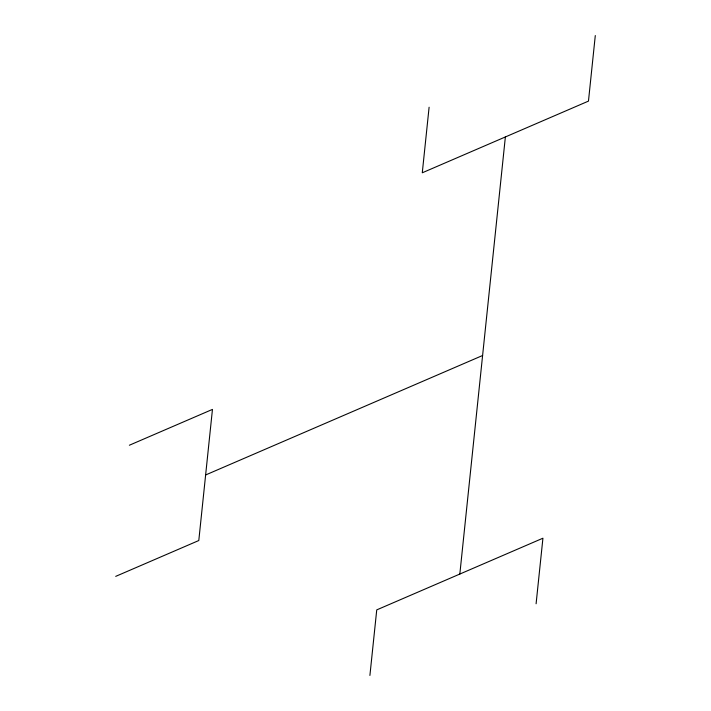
<?xml version="1.0" encoding="UTF-8"?>
<svg xmlns="http://www.w3.org/2000/svg" width="711" height="711" viewBox="0 0 711 711"><rect width="100%" height="100%" fill="white"/><g stroke="black" fill="none" stroke-linecap="round" stroke-linejoin="round"><path stroke-width="1.07" d="M369.907 675.45L376.741 609.887L542.928 538.209L536.094 603.772M429.106 107.228L422.281 172.791L588.468 101.113L595.294 35.55M459.83 574.044L505.37 136.956M129.366 445.237L212.456 409.403L198.796 540.529L115.706 576.372M205.63 474.966L482.6 355.5"/></g></svg>
